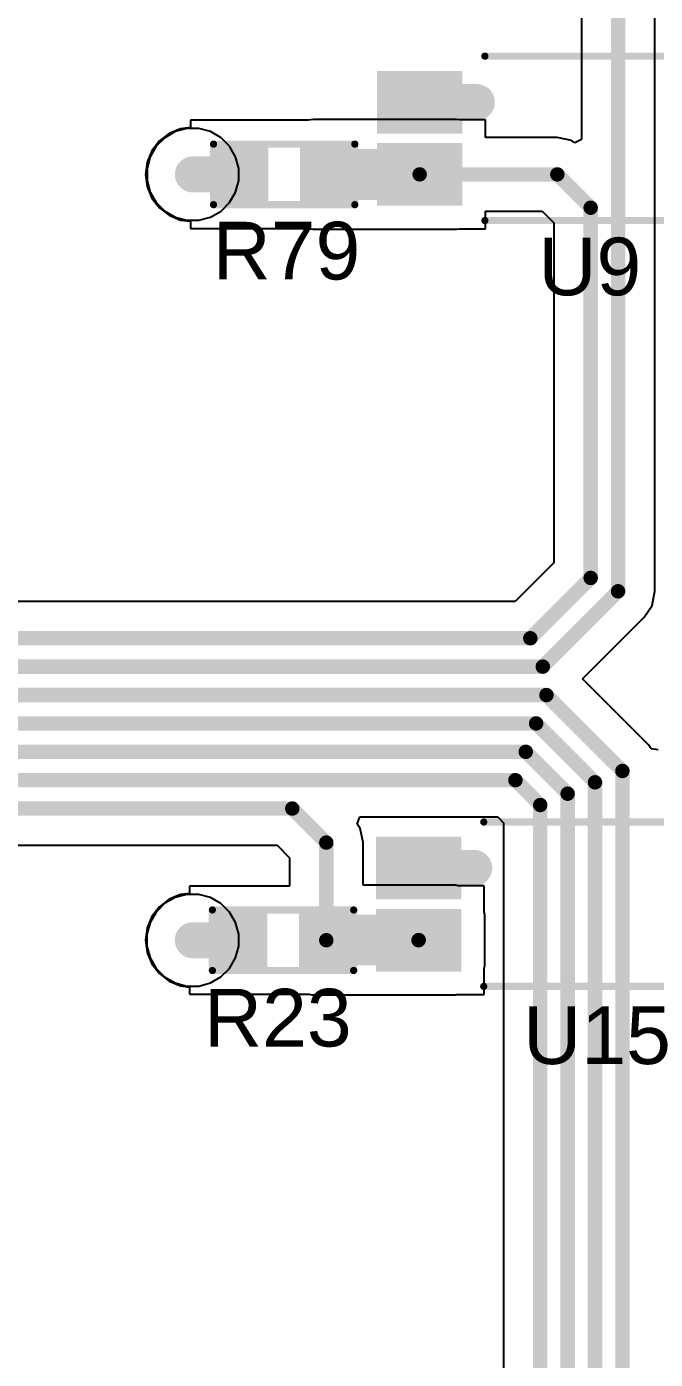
# Model space of a CAD drawing. Header units: millimetres. Extents: x 0 to 214, y 0 to 214.
# Drawn here: x 6.651 to 7.087, y 2.169 to 3.093 of the extents above; entities that cross this region are included whole.
import ezdxf

# ---------------------------------------------------------------- set-up
doc = ezdxf.new("R2010")
doc.units = ezdxf.units.MM
doc.header["$MEASUREMENT"] = 0
for name, color, linetype in [('BottomLayer', 5, 'Continuous'), ('BottomSolder', 6, 'Continuous'), ('TopLayer', 1, 'Continuous'), ('TopOverlay', 2, 'Continuous'), ('TopPaste', 8, 'Continuous'), ('TopSolder', 216, 'Continuous'), ('ViaHoleLayer', 16, 'Continuous')]:
    doc.layers.add(name, color=color, linetype=linetype)
doc.styles.add('Arial', font='', dxfattribs={"height": 0.2})
doc.styles.get('Arial').set_extended_font_data('Arial')

# ---------------------------------------------------------------- blocks, each defined once
blk = doc.blocks.new('PS2801C_1_F3_A_193')
at = {"layer": 'TopLayer'}
for points in [[(-0.14961, 0.04272), (-0.09843, 0.04272), (-0.09843, 0.00728), (-0.14961, 0.00728)], [(0.09843, 0.04272), (0.14961, 0.04272), (0.14961, 0.00728), (0.09843, 0.00728)], [(-0.14961, -0.00728), (-0.09843, -0.00728), (-0.09843, -0.04272), (-0.14961, -0.04272)], [(0.09843, -0.00728), (0.14961, -0.00728), (0.14961, -0.04272), (0.09843, -0.04272)]]:
    blk.add_hatch(color=1, dxfattribs=at).paths.add_polyline_path(points)
at = {"layer": 'TopPaste'}
for points in [[(-0.14961, 0.04272), (-0.09843, 0.04272), (-0.09843, 0.00728), (-0.14961, 0.00728)], [(0.09843, 0.04272), (0.14961, 0.04272), (0.14961, 0.00728), (0.09843, 0.00728)], [(-0.14961, -0.00728), (-0.09843, -0.00728), (-0.09843, -0.04272), (-0.14961, -0.04272)], [(0.09843, -0.00728), (0.14961, -0.00728), (0.14961, -0.04272), (0.09843, -0.04272)]]:
    blk.add_hatch(color=8, dxfattribs=at).paths.add_polyline_path(points)
at = {"layer": 'TopSolder'}
for points in [[(-0.15361, 0.04672), (-0.09443, 0.04672), (-0.09443, 0.00328), (-0.15361, 0.00328)], [(0.09443, 0.04672), (0.15361, 0.04672), (0.15361, 0.00328), (0.09443, 0.00328)], [(-0.15361, -0.00328), (-0.09443, -0.00328), (-0.09443, -0.04672), (-0.15361, -0.04672)], [(0.09443, -0.00328), (0.15361, -0.00328), (0.15361, -0.04672), (0.09443, -0.04672)]]:
    blk.add_hatch(color=216, dxfattribs=at).paths.add_polyline_path(points)
at = {"layer": 'TopOverlay'}
for points, const_width in [([(-0.14002, 0.053, 1), (-0.14843, 0.053, 1)], 0.005), ([(-0.14968, 0.053, 1), (-0.14718, 0.053, 1)], 0.0025), ([(-0.14127, 0.053, 1), (-0.13877, 0.053, 1)], 0.0025), ([(-0.07547, 0.057, 1), (-0.07297, 0.057, 1)], 0.0025), ([(0.07753, 0.057, 1), (0.08003, 0.057, 1)], 0.0025), ([(-0.07547, -0.057, 1), (-0.07297, -0.057, 1)], 0.0025), ([(0.07753, -0.057, 1), (0.08003, -0.057, 1)], 0.0025)]:
    blk.add_lwpolyline(points, format="xyb", close=True, dxfattribs=dict(at, const_width=const_width))
at = {"layer": 'TopOverlay', "const_width": 0.005}
for points in [[(0.07878, 0.057), (-0.07422, 0.057)], [(0.07878, -0.057), (-0.07422, -0.057)]]:
    blk.add_lwpolyline(points, dxfattribs=at)
blk = doc.blocks.new('PS2801C_1_F3_A_328')
at = {"layer": 'TopLayer'}
for points in [[(-0.14961, 0.04272), (-0.09843, 0.04272), (-0.09843, 0.00728), (-0.14961, 0.00728)], [(0.09843, 0.04272), (0.14961, 0.04272), (0.14961, 0.00728), (0.09843, 0.00728)], [(-0.14961, -0.00728), (-0.09843, -0.00728), (-0.09843, -0.04272), (-0.14961, -0.04272)], [(0.09843, -0.00728), (0.14961, -0.00728), (0.14961, -0.04272), (0.09843, -0.04272)]]:
    blk.add_hatch(color=1, dxfattribs=at).paths.add_polyline_path(points)
at = {"layer": 'TopPaste'}
for points in [[(-0.14961, 0.04272), (-0.09843, 0.04272), (-0.09843, 0.00728), (-0.14961, 0.00728)], [(0.09843, 0.04272), (0.14961, 0.04272), (0.14961, 0.00728), (0.09843, 0.00728)], [(-0.14961, -0.00728), (-0.09843, -0.00728), (-0.09843, -0.04272), (-0.14961, -0.04272)], [(0.09843, -0.00728), (0.14961, -0.00728), (0.14961, -0.04272), (0.09843, -0.04272)]]:
    blk.add_hatch(color=8, dxfattribs=at).paths.add_polyline_path(points)
at = {"layer": 'TopSolder'}
for points in [[(-0.15361, 0.04672), (-0.09443, 0.04672), (-0.09443, 0.00328), (-0.15361, 0.00328)], [(0.09443, 0.04672), (0.15361, 0.04672), (0.15361, 0.00328), (0.09443, 0.00328)], [(-0.15361, -0.00328), (-0.09443, -0.00328), (-0.09443, -0.04672), (-0.15361, -0.04672)], [(0.09443, -0.00328), (0.15361, -0.00328), (0.15361, -0.04672), (0.09443, -0.04672)]]:
    blk.add_hatch(color=216, dxfattribs=at).paths.add_polyline_path(points)
at = {"layer": 'TopOverlay'}
for points, const_width in [([(-0.14002, 0.053, 1), (-0.14843, 0.053, 1)], 0.005), ([(-0.14968, 0.053, 1), (-0.14718, 0.053, 1)], 0.0025), ([(-0.14127, 0.053, 1), (-0.13877, 0.053, 1)], 0.0025), ([(-0.07547, 0.057, 1), (-0.07297, 0.057, 1)], 0.0025), ([(0.07753, 0.057, 1), (0.08003, 0.057, 1)], 0.0025), ([(-0.07547, -0.057, 1), (-0.07297, -0.057, 1)], 0.0025), ([(0.07753, -0.057, 1), (0.08003, -0.057, 1)], 0.0025)]:
    blk.add_lwpolyline(points, format="xyb", close=True, dxfattribs=dict(at, const_width=const_width))
at = {"layer": 'TopOverlay', "const_width": 0.005}
for points in [[(0.07878, 0.057), (-0.07422, 0.057)], [(0.07878, -0.057), (-0.07422, -0.057)]]:
    blk.add_lwpolyline(points, dxfattribs=at)
blk = doc.blocks.new('RES_0603_360')
at = {"layer": 'TopLayer'}
for points in [[(-0.015, 0.0175), (-0.015, -0.0175), (-0.045, -0.0175), (-0.045, 0.0175)], [(0.045, 0.0175), (0.045, -0.0175), (0.015, -0.0175), (0.015, 0.0175)]]:
    blk.add_hatch(color=1, dxfattribs=at).paths.add_polyline_path(points)
at = {"layer": 'TopPaste'}
for points in [[(-0.015, 0.0175), (-0.015, -0.0175), (-0.045, -0.0175), (-0.045, 0.0175)], [(0.045, 0.0175), (0.045, -0.0175), (0.015, -0.0175), (0.015, 0.0175)]]:
    blk.add_hatch(color=8, dxfattribs=at).paths.add_polyline_path(points)
at = {"layer": 'TopSolder'}
for points in [[(-0.011, 0.0215), (-0.011, -0.0215), (-0.049, -0.0215), (-0.049, 0.0215)], [(0.049, 0.0215), (0.049, -0.0215), (0.011, -0.0215), (0.011, 0.0215)]]:
    blk.add_hatch(color=216, dxfattribs=at).paths.add_polyline_path(points)
at = {"layer": 'TopOverlay', "const_width": 0.005}
for points in [[(0.049, 0.021), (-0.049, 0.021)], [(-0.049, 0.021), (-0.049, -0.021)], [(0.049, 0.021), (0.049, -0.021)], [(0.049, -0.021), (-0.049, -0.021)]]:
    blk.add_lwpolyline(points, dxfattribs=at)
at = {"layer": 'TopOverlay', "const_width": 0.0025}
for points in [[(-0.05025, 0.021, 1), (-0.04775, 0.021, 1)], [(-0.05025, 0.021, 1), (-0.04775, 0.021, 1)], [(0.04775, 0.021, 1), (0.05025, 0.021, 1)], [(0.04775, 0.021, 1), (0.05025, 0.021, 1)], [(-0.05025, -0.021, 1), (-0.04775, -0.021, 1)], [(-0.05025, -0.021, 1), (-0.04775, -0.021, 1)], [(0.04775, -0.021, 1), (0.05025, -0.021, 1)], [(0.04775, -0.021, 1), (0.05025, -0.021, 1)]]:
    blk.add_lwpolyline(points, format="xyb", close=True, dxfattribs=at)
blk = doc.blocks.new('RES_0603_418')
at = {"layer": 'TopLayer'}
for points in [[(-0.015, 0.0175), (-0.015, -0.0175), (-0.045, -0.0175), (-0.045, 0.0175)], [(0.045, 0.0175), (0.045, -0.0175), (0.015, -0.0175), (0.015, 0.0175)]]:
    blk.add_hatch(color=1, dxfattribs=at).paths.add_polyline_path(points)
at = {"layer": 'TopPaste'}
for points in [[(-0.015, 0.0175), (-0.015, -0.0175), (-0.045, -0.0175), (-0.045, 0.0175)], [(0.045, 0.0175), (0.045, -0.0175), (0.015, -0.0175), (0.015, 0.0175)]]:
    blk.add_hatch(color=8, dxfattribs=at).paths.add_polyline_path(points)
at = {"layer": 'TopSolder'}
for points in [[(-0.011, 0.0215), (-0.011, -0.0215), (-0.049, -0.0215), (-0.049, 0.0215)], [(0.049, 0.0215), (0.049, -0.0215), (0.011, -0.0215), (0.011, 0.0215)]]:
    blk.add_hatch(color=216, dxfattribs=at).paths.add_polyline_path(points)
at = {"layer": 'TopOverlay', "const_width": 0.005}
for points in [[(0.049, 0.021), (-0.049, 0.021)], [(-0.049, 0.021), (-0.049, -0.021)], [(0.049, 0.021), (0.049, -0.021)], [(0.049, -0.021), (-0.049, -0.021)]]:
    blk.add_lwpolyline(points, dxfattribs=at)
at = {"layer": 'TopOverlay', "const_width": 0.0025}
for points in [[(-0.05025, 0.021, 1), (-0.04775, 0.021, 1)], [(-0.05025, 0.021, 1), (-0.04775, 0.021, 1)], [(0.04775, 0.021, 1), (0.05025, 0.021, 1)], [(0.04775, 0.021, 1), (0.05025, 0.021, 1)], [(-0.05025, -0.021, 1), (-0.04775, -0.021, 1)], [(-0.05025, -0.021, 1), (-0.04775, -0.021, 1)], [(0.04775, -0.021, 1), (0.05025, -0.021, 1)], [(0.04775, -0.021, 1), (0.05025, -0.021, 1)]]:
    blk.add_lwpolyline(points, format="xyb", close=True, dxfattribs=at)

msp = doc.modelspace()

# ---------------------------------------------------------------- hatches: boundary and pattern name
at = {"layer": 'BottomLayer'}
h = msp.add_hatch(color=5, dxfattribs=at)
edge = h.paths.add_edge_path()
edge.add_arc((6.96287, 3.04103), 0.01181, 0, 360)
h = msp.add_hatch(color=5, dxfattribs=at)
edge = h.paths.add_edge_path()
edge.add_arc((6.76587, 2.99092), 0.01181, 0, 360)
h = msp.add_hatch(color=5, dxfattribs=at)
edge = h.paths.add_edge_path()
edge.add_arc((6.96106, 2.50986), 0.01181, 0, 360)
h = msp.add_hatch(color=5, dxfattribs=at)
edge = h.paths.add_edge_path()
edge.add_arc((6.76584, 2.45975), 0.01181, 0, 360)
at = {"layer": 'BottomSolder'}
h = msp.add_hatch(color=6, dxfattribs=at)
edge = h.paths.add_edge_path()
edge.add_arc((6.96287, 3.04103), 0.00591, 0, 360)
h = msp.add_hatch(color=6, dxfattribs=at)
edge = h.paths.add_edge_path()
edge.add_arc((6.76587, 2.99092), 0.00591, 0, 360)
h = msp.add_hatch(color=6, dxfattribs=at)
edge = h.paths.add_edge_path()
edge.add_arc((6.96106, 2.50986), 0.00591, 0, 360)
h = msp.add_hatch(color=6, dxfattribs=at)
edge = h.paths.add_edge_path()
edge.add_arc((6.76584, 2.45975), 0.00591, 0, 360)
at = {"layer": 'TopLayer'}
h = msp.add_hatch(color=1, dxfattribs=at)
edge = h.paths.add_edge_path()
edge.add_arc((6.96287, 3.04103), 0.01181, 0, 360)
for points in [[(6.84923, 3.00864), (6.84923, 2.97321), (6.9488, 2.97321), (6.9488, 3.00864)], [(6.84844, 2.44225), (6.94802, 2.44225), (6.94802, 2.47747), (6.84844, 2.47747)]]:
    msp.add_hatch(color=1, dxfattribs=at).paths.add_polyline_path(points)
h = msp.add_hatch(color=1, dxfattribs=at)
edge = h.paths.add_edge_path()
edge.add_arc((6.76587, 2.99092), 0.01181, 0, 360)
h = msp.add_hatch(color=1, dxfattribs=at)
edge = h.paths.add_edge_path()
edge.add_arc((6.96106, 2.50986), 0.01181, 0, 360)
h = msp.add_hatch(color=1, dxfattribs=at)
edge = h.paths.add_edge_path()
edge.add_arc((6.76584, 2.45975), 0.01181, 0, 360)
at = {"layer": 'TopSolder'}
h = msp.add_hatch(color=216, dxfattribs=at)
edge = h.paths.add_edge_path()
edge.add_arc((6.96287, 3.04103), 0.00591, 0, 360)
h = msp.add_hatch(color=216, dxfattribs=at)
edge = h.paths.add_edge_path()
edge.add_arc((6.76587, 2.99092), 0.00591, 0, 360)
h = msp.add_hatch(color=216, dxfattribs=at)
edge = h.paths.add_edge_path()
edge.add_arc((6.96106, 2.50986), 0.00591, 0, 360)
h = msp.add_hatch(color=216, dxfattribs=at)
edge = h.paths.add_edge_path()
edge.add_arc((6.76584, 2.45975), 0.00591, 0, 360)
at = {"layer": 'ViaHoleLayer'}
h = msp.add_hatch(color=16, dxfattribs=at)
edge = h.paths.add_edge_path()
edge.add_arc((6.96287, 3.04103), 0.00591, 0, 360)
h = msp.add_hatch(color=16, dxfattribs=at)
edge = h.paths.add_edge_path()
edge.add_arc((6.76587, 2.99092), 0.00591, 0, 360)
h = msp.add_hatch(color=16, dxfattribs=at)
edge = h.paths.add_edge_path()
edge.add_arc((6.96106, 2.50986), 0.00591, 0, 360)
h = msp.add_hatch(color=16, dxfattribs=at)
edge = h.paths.add_edge_path()
edge.add_arc((6.76584, 2.45975), 0.00591, 0, 360)

# ---------------------------------------------------------------- linework, layer by layer
at = {"layer": 'BottomLayer'}
for p, q in [((6.76168, 3.02273), (6.75359, 3.02057)), ((6.77006, 3.02273), (6.76168, 3.02273)), ((6.77815, 3.02057), (6.77006, 3.02273)), ((6.74634, 3.01638), (6.74041, 3.01046)), ((6.75359, 3.02057), (6.74634, 3.01638)), ((6.7854, 3.01638), (6.77815, 3.02057)), ((6.79132, 3.01046), (6.7854, 3.01638)), ((6.74041, 3.01046), (6.73622, 3.0032)), ((6.79551, 3.0032), (6.79132, 3.01046)), ((6.73622, 3.0032), (6.73406, 2.99511)), ((6.73406, 2.99511), (6.73406, 2.98674)), ((6.79768, 2.99511), (6.79551, 3.0032)), ((6.79768, 2.98674), (6.79768, 2.99511)), ((6.73406, 2.98674), (6.73622, 2.97865)), ((6.79551, 2.97865), (6.79768, 2.98674)), ((6.73622, 2.97865), (6.74041, 2.97139)), ((6.79132, 2.97139), (6.79551, 2.97865)), ((6.74041, 2.97139), (6.74634, 2.96547)), ((6.7854, 2.96547), (6.79132, 2.97139)), ((6.74634, 2.96547), (6.75359, 2.96128)), ((6.75359, 2.96128), (6.76168, 2.95911)), ((6.76168, 2.95911), (6.77006, 2.95911)), ((6.77006, 2.95911), (6.77815, 2.96128)), ((6.77815, 2.96128), (6.7854, 2.96547)), ((6.75356, 2.48939), (6.74631, 2.48521)), ((6.76165, 2.49156), (6.75356, 2.48939)), ((6.77003, 2.49156), (6.76165, 2.49156)), ((6.77812, 2.48939), (6.77003, 2.49156)), ((6.78537, 2.48521), (6.77812, 2.48939)), ((6.74039, 2.47928), (6.7362, 2.47203)), ((6.74631, 2.48521), (6.74039, 2.47928)), ((6.7913, 2.47928), (6.78537, 2.48521)), ((6.79549, 2.47203), (6.7913, 2.47928)), ((6.7362, 2.47203), (6.73403, 2.46394)), ((6.79765, 2.46394), (6.79549, 2.47203)), ((6.73403, 2.46394), (6.73403, 2.45556)), ((6.79765, 2.45556), (6.79765, 2.46394)), ((6.73403, 2.45556), (6.7362, 2.44747)), ((6.79549, 2.44747), (6.79765, 2.45556)), ((6.7362, 2.44747), (6.74039, 2.44022)), ((6.74039, 2.44022), (6.74631, 2.4343)), ((6.78537, 2.4343), (6.7913, 2.44022)), ((6.7913, 2.44022), (6.79549, 2.44747)), ((6.74631, 2.4343), (6.75356, 2.43011)), ((6.77812, 2.43011), (6.78537, 2.4343)), ((6.75356, 2.43011), (6.76165, 2.42794)), ((6.76165, 2.42794), (6.77003, 2.42794)), ((6.77003, 2.42794), (6.77812, 2.43011))]:
    msp.add_line(p, q, dxfattribs=at)
at = {"layer": 'TopLayer'}
for p, q in [((7.03538, 3.41987), (7.03538, 3.01516)), ((7.08636, 2.70176), (7.08636, 3.40931)), ((6.75738, 3.02259), (6.74948, 3.01931)), ((6.76423, 3.02349), (6.75738, 3.02259)), ((6.84617, 3.02842), (6.76423, 3.02842)), ((6.76423, 3.02842), (6.76423, 3.02349)), ((6.84923, 3.02903), (6.84617, 3.02842)), ((6.9488, 3.02903), (6.84923, 3.02903)), ((6.95077, 3.02864), (6.9488, 3.02903)), ((6.9688, 3.02864), (6.95077, 3.02864)), ((6.9688, 3.01641), (6.9688, 3.02864)), ((6.74269, 3.0141), (6.73748, 3.00731)), ((6.74948, 3.01931), (6.74269, 3.0141)), ((7.01871, 3.01641), (6.9688, 3.01641)), ((7.02847, 3.01447), (7.01871, 3.01641)), ((7.03097, 3.0128), (7.02847, 3.01447)), ((7.03538, 3.01516), (7.03097, 3.0128)), ((6.73748, 3.00731), (6.7342, 2.99941)), ((6.7342, 2.99941), (6.73309, 2.99092)), ((6.73309, 2.99092), (6.7342, 2.98244)), ((6.7342, 2.98244), (6.73748, 2.97453)), ((6.73748, 2.97453), (6.74269, 2.96774)), ((6.74269, 2.96774), (6.74948, 2.96253)), ((6.74948, 2.96253), (6.75738, 2.95926)), ((6.75738, 2.95926), (6.76423, 2.95836)), ((6.76423, 2.95836), (6.76423, 2.95342)), ((6.9688, 2.95321), (6.9688, 2.96543)), ((6.9688, 2.96543), (7.00816, 2.96543)), ((7.00816, 2.96543), (7.01636, 2.95723)), ((6.76423, 2.95342), (6.84617, 2.95342)), ((6.84617, 2.95342), (6.84923, 2.95282)), ((6.84923, 2.95282), (6.9488, 2.95282)), ((6.9488, 2.95282), (6.95077, 2.95321)), ((6.95077, 2.95321), (6.9688, 2.95321)), ((7.01636, 2.95723), (7.01636, 2.72161)), ((7.01636, 2.72161), (6.98942, 2.69467)), ((7.08442, 2.692), (7.08636, 2.70176)), ((6.98942, 2.69467), (5.95662, 2.69467)), ((7.07889, 2.68373), (7.08442, 2.692)), ((7.0361, 2.64094), (7.07889, 2.68373)), ((7.08189, 2.59516), (7.0361, 2.64094)), ((7.08373, 2.5924), (7.08189, 2.59516)), ((7.08871, 2.59191), (7.08373, 2.5924)), ((6.87996, 2.54027), (6.88166, 2.54527)), ((6.88166, 2.54527), (6.97733, 2.54527)), ((6.97733, 2.54527), (6.98138, 2.54122)), ((6.88199, 2.53722), (6.87996, 2.54027)), ((6.88393, 2.52747), (6.88199, 2.53722)), ((6.98138, 2.54122), (6.98138, 1.80479)), ((4.85517, 2.52558), (6.82428, 2.52558)), ((6.82428, 2.52558), (6.83295, 2.51691)), ((6.88393, 2.49786), (6.88393, 2.52747)), ((6.83295, 2.51691), (6.83295, 2.49725)), ((6.83295, 2.49725), (6.76344, 2.49725)), ((6.76344, 2.49725), (6.76344, 2.49222)), ((6.94802, 2.49786), (6.88393, 2.49786)), ((6.94999, 2.49747), (6.94802, 2.49786)), ((6.96802, 2.49747), (6.94999, 2.49747)), ((6.96802, 2.47944), (6.96802, 2.49747)), ((6.74945, 2.48814), (6.74266, 2.48293)), ((6.75736, 2.49141), (6.74945, 2.48814)), ((6.76344, 2.49222), (6.75736, 2.49141)), ((6.74266, 2.48293), (6.73745, 2.47614)), ((6.96841, 2.47747), (6.96802, 2.47944)), ((6.96841, 2.44225), (6.96841, 2.47747)), ((6.73418, 2.46824), (6.73306, 2.45975)), ((6.73745, 2.47614), (6.73418, 2.46824)), ((6.73306, 2.45975), (6.73418, 2.45127)), ((6.73418, 2.45127), (6.73745, 2.44336)), ((6.73745, 2.44336), (6.74266, 2.43657)), ((6.96802, 2.44028), (6.96841, 2.44225)), ((6.96802, 2.42203), (6.96802, 2.44028)), ((6.74266, 2.43657), (6.74945, 2.43136)), ((6.74945, 2.43136), (6.75736, 2.42809)), ((6.75736, 2.42809), (6.76344, 2.42729)), ((6.76344, 2.42729), (6.76344, 2.42225)), ((6.76344, 2.42225), (6.84647, 2.42225)), ((6.84647, 2.42225), (6.84844, 2.42186)), ((6.84844, 2.42186), (6.94802, 2.42186)), ((6.94802, 2.42186), (6.9489, 2.42203)), ((6.9489, 2.42203), (6.96802, 2.42203))]:
    msp.add_line(p, q, dxfattribs=at)
for points, const_width in [([(7.06087, 2.70176), (7.06087, 3.41987)], 0.01), ([(6.92321, 3.04092), (6.92332, 3.04103)], 0.025), ([(6.92332, 3.04103), (6.96287, 3.04103)], 0.025), ([(6.76587, 2.99092), (6.79923, 2.99092)], 0.025), ([(6.92321, 2.99092), (7.01871, 2.99092)], 0.01), ([(7.01871, 2.99092), (7.04185, 2.96779)], 0.01), ([(7.04185, 2.71106), (7.04185, 2.96779)], 0.01), ([(6.99998, 2.66918), (7.04185, 2.71106)], 0.01), ([(7.00861, 2.6495), (7.06087, 2.70176)], 0.01), ([(4.7292, 2.66918), (6.99998, 2.66918)], 0.01), ([(4.91236, 2.6495), (7.00861, 2.6495)], 0.01), ([(4.92736, 2.62981), (7.01118, 2.62981)], 0.01), ([(7.01118, 2.62981), (7.06387, 2.57713)], 0.01), ([(4.91279, 2.61013), (7.004, 2.61013)], 0.01), ([(7.004, 2.61013), (7.04487, 2.56926)], 0.01), ([(4.83736, 2.59044), (6.99681, 2.59044)], 0.01), ([(6.99681, 2.59044), (7.02587, 2.56139)], 0.01), ([(7.06387, 0.85857), (7.06387, 2.57713)], 0.01), ([(4.88236, 2.57076), (6.98963, 2.57076)], 0.01), ([(6.98963, 2.57076), (7.00687, 2.55352)], 0.01), ([(7.04487, 0.86046), (7.04487, 2.56926)], 0.01), ([(7.02587, 1.1118), (7.02587, 2.56139)], 0.01), ([(4.84461, 2.55107), (6.83484, 2.55107)], 0.01), ([(6.83484, 2.55107), (6.85844, 2.52747)], 0.01), ([(7.00687, 1.79423), (7.00687, 2.55352)], 0.01), ([(6.85844, 2.45975), (6.85844, 2.52747)], 0.01), ([(6.92243, 2.50975), (6.92254, 2.50986)], 0.025), ([(6.92254, 2.50986), (6.96106, 2.50986)], 0.025), ([(6.76584, 2.45975), (6.79844, 2.45975)], 0.025), ([(6.79844, 2.45975), (6.80131, 2.45975)], 0.02), ([(6.92243, 2.45975), (6.92254, 2.45986)], 0.01)]:
    msp.add_lwpolyline(points, dxfattribs=dict(at, const_width=const_width))
for points, const_width in [([(6.91696, 3.04092, 1), (6.92946, 3.04092, 1)], 0.0125), ([(6.91707, 3.04103, 1), (6.92957, 3.04103, 1)], 0.0125), ([(6.91707, 3.04103, 1), (6.92957, 3.04103, 1)], 0.0125), ([(6.95662, 3.04103, 1), (6.96912, 3.04103, 1)], 0.0125), ([(6.75962, 2.99092, 1), (6.77212, 2.99092, 1)], 0.0125), ([(6.79298, 2.99092, 1), (6.80548, 2.99092, 1)], 0.0125), ([(6.92071, 2.99092, 1), (6.92571, 2.99092, 1)], 0.005), ([(7.01621, 2.99092, 1), (7.02121, 2.99092, 1)], 0.005), ([(7.01621, 2.99092, 1), (7.02121, 2.99092, 1)], 0.005), ([(7.03935, 2.96779, 1), (7.04435, 2.96779, 1)], 0.005), ([(7.03935, 2.96779, 1), (7.04435, 2.96779, 1)], 0.005), ([(7.03935, 2.71106, 1), (7.04435, 2.71106, 1)], 0.005), ([(7.03935, 2.71106, 1), (7.04435, 2.71106, 1)], 0.005), ([(7.05837, 2.70176, 1), (7.06337, 2.70176, 1)], 0.005), ([(7.05837, 2.70176, 1), (7.06337, 2.70176, 1)], 0.005), ([(6.99748, 2.66918, 1), (7.00248, 2.66918, 1)], 0.005), ([(6.99748, 2.66918, 1), (7.00248, 2.66918, 1)], 0.005), ([(7.00611, 2.6495, 1), (7.01111, 2.6495, 1)], 0.005), ([(7.00611, 2.6495, 1), (7.01111, 2.6495, 1)], 0.005), ([(7.00868, 2.62981, 1), (7.01368, 2.62981, 1)], 0.005), ([(7.00868, 2.62981, 1), (7.01368, 2.62981, 1)], 0.005), ([(7.0015, 2.61013, 1), (7.0065, 2.61013, 1)], 0.005), ([(7.0015, 2.61013, 1), (7.0065, 2.61013, 1)], 0.005), ([(6.99431, 2.59044, 1), (6.99931, 2.59044, 1)], 0.005), ([(6.99431, 2.59044, 1), (6.99931, 2.59044, 1)], 0.005), ([(7.06137, 2.57713, 1), (7.06637, 2.57713, 1)], 0.005), ([(7.06137, 2.57713, 1), (7.06637, 2.57713, 1)], 0.005), ([(6.98713, 2.57076, 1), (6.99213, 2.57076, 1)], 0.005), ([(6.98713, 2.57076, 1), (6.99213, 2.57076, 1)], 0.005), ([(7.04237, 2.56926, 1), (7.04737, 2.56926, 1)], 0.005), ([(7.04237, 2.56926, 1), (7.04737, 2.56926, 1)], 0.005), ([(7.02337, 2.56139, 1), (7.02837, 2.56139, 1)], 0.005), ([(7.02337, 2.56139, 1), (7.02837, 2.56139, 1)], 0.005), ([(6.83234, 2.55107, 1), (6.83734, 2.55107, 1)], 0.005), ([(6.83234, 2.55107, 1), (6.83734, 2.55107, 1)], 0.005), ([(7.00437, 2.55352, 1), (7.00937, 2.55352, 1)], 0.005), ([(7.00437, 2.55352, 1), (7.00937, 2.55352, 1)], 0.005), ([(6.85594, 2.52747, 1), (6.86094, 2.52747, 1)], 0.005), ([(6.85594, 2.52747, 1), (6.86094, 2.52747, 1)], 0.005), ([(6.91618, 2.50975, 1), (6.92868, 2.50975, 1)], 0.0125), ([(6.91629, 2.50986, 1), (6.92879, 2.50986, 1)], 0.0125), ([(6.91629, 2.50986, 1), (6.92879, 2.50986, 1)], 0.0125), ([(6.95481, 2.50986, 1), (6.96731, 2.50986, 1)], 0.0125), ([(6.75959, 2.45975, 1), (6.77209, 2.45975, 1)], 0.0125), ([(6.79219, 2.45975, 1), (6.80469, 2.45975, 1)], 0.0125), ([(6.79344, 2.45975, 1), (6.80344, 2.45975, 1)], 0.01), ([(6.79631, 2.45975, 1), (6.80631, 2.45975, 1)], 0.01), ([(6.85594, 2.45975, 1), (6.86094, 2.45975, 1)], 0.005), ([(6.91993, 2.45975, 1), (6.92493, 2.45975, 1)], 0.005), ([(6.92004, 2.45986, 1), (6.92504, 2.45986, 1)], 0.005)]:
    msp.add_lwpolyline(points, format="xyb", close=True, dxfattribs=dict(at, const_width=const_width))

# ---------------------------------------------------------------- block references
at = {"rotation": 180}
for name, p in [('PS2801C_1_F3_A_328', (7.04723, 3.01592)), ('RES_0603_360', (6.82923, 2.99092)), ('PS2801C_1_F3_A_193', (7.04644, 2.48475)), ('RES_0603_418', (6.82844, 2.45975))]:
    msp.add_blockref(name, p, dxfattribs=at)

# ---------------------------------------------------------------- texts
at = {"layer": 'TopOverlay', "style": 'Arial'}
for s, p in [('R79', (6.77955, 2.91804)), ('U9', (7.00555, 2.90704)), ('R23', (6.77355, 2.38604)), ('U15', (6.99503, 2.37387))]:
    msp.add_text(s, height=0.04, dxfattribs=at).set_placement(p)

doc.saveas('drawing.dxf')
